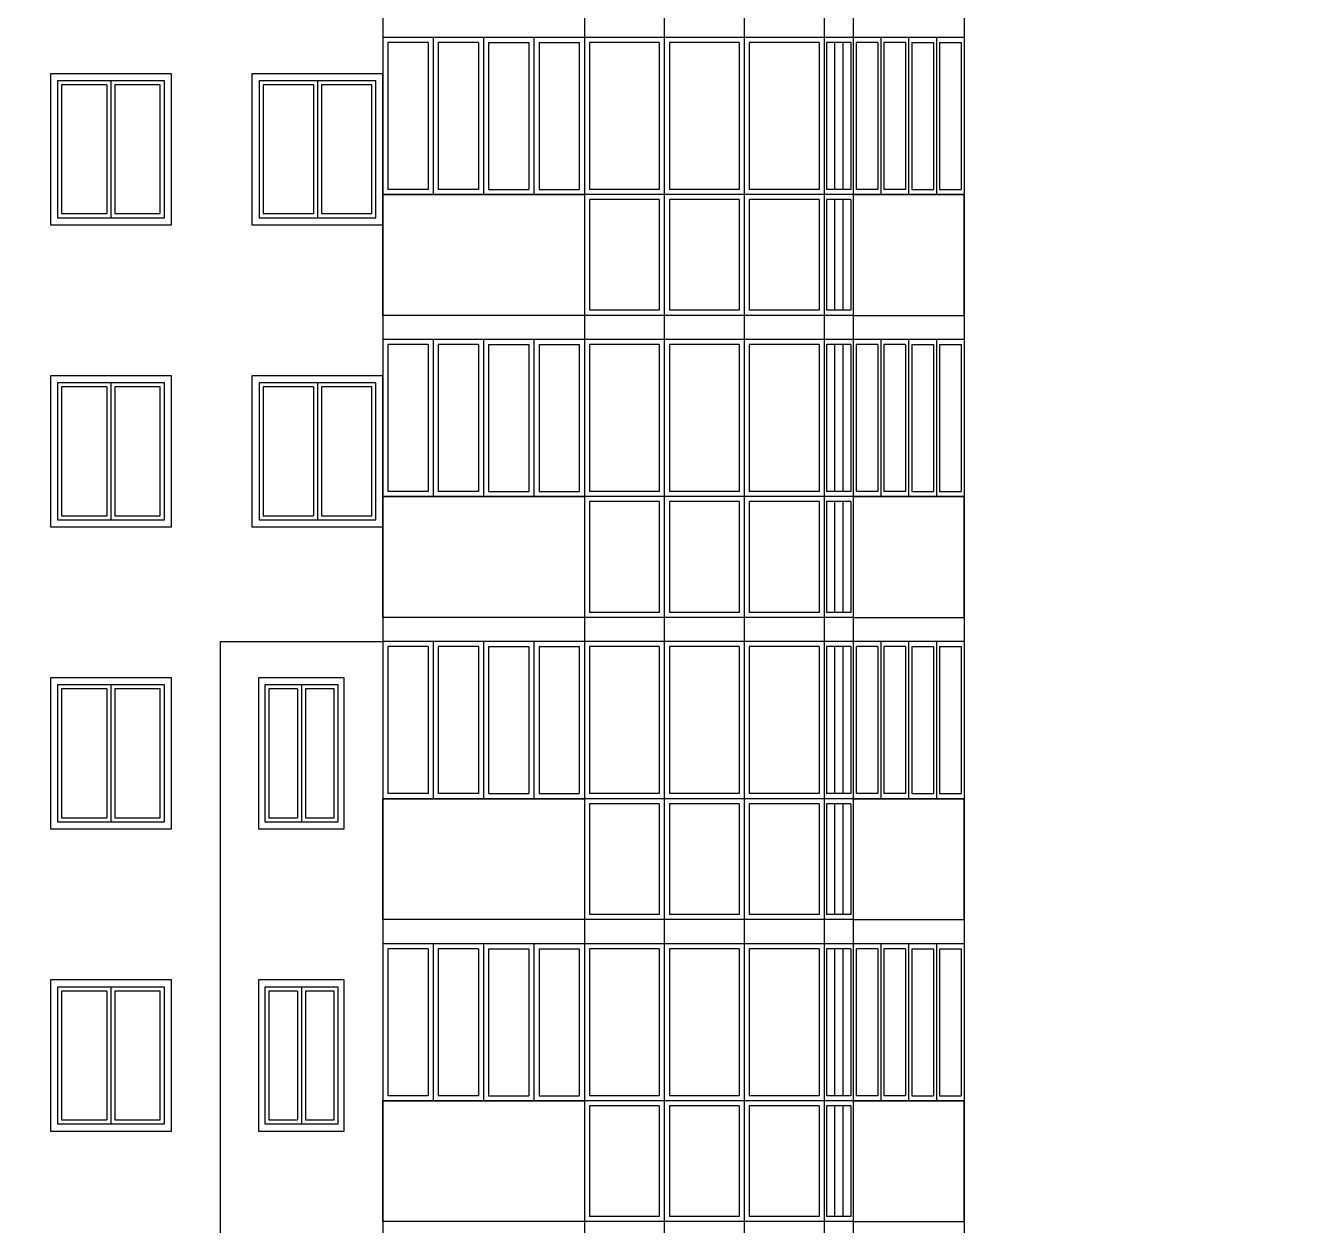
# Model space of a CAD drawing. Header units: inches. Extents: x -634 to 3638, y -6930911 to 5552.
# Drawn here: x 2199.38 to 2211.63, y 3489.74 to 3501.34 of the extents above; entities that cross this region are included whole.
import ezdxf

# ---------------------------------------------------------------- set-up
doc = ezdxf.new("R2010")
doc.units = ezdxf.units.IN
doc.header["$MEASUREMENT"] = 0
doc.linetypes.add('Dashed', pattern=[1128.888893, 564.444447, -564.444447])
for name, color, linetype, lineweight in [('ELEV', 134, 'Continuous', 18), ('фасады', 7, 'Continuous', 30), ('фасады2', 7, 'Continuous', 25)]:
    doc.layers.add(name, color=color, linetype=linetype, lineweight=lineweight)

msp = doc.modelspace()

# ---------------------------------------------------------------- hatches: boundary and pattern name
at = {"layer": 'ELEV', "linetype": 'Continuous'}
h = msp.add_hatch(dxfattribs=at)
h.set_pattern_fill('ANSI31', color=256, scale=0.01044, style=0)
h.set_pattern_definition([(45, (1262.311104, 3366.587935), (-0.02343928418428, 0.02343928418428), [])])
edge = h.paths.add_edge_path()
edge.add_ellipse((1445.78234, 3471.96182), major_axis=(0, 6932302.83262), ratio=0.00000001506, start_angle=89.999976115149, end_angle=270.000023884851)
edge.add_line((1445.67794, 3474.85168), (1445.67794, 3528.48347))
edge.add_line((1445.67794, 3528.48347), (1445.88675, 3528.48347))
edge.add_line((1445.88675, 3528.48347), (1445.88675, 3474.85168))

# ---------------------------------------------------------------- linework, layer by layer
at = {"layer": 'фасады', "color": 7, "ltscale": 100}
msp.add_line((2201.26524, 3495.38264), (2202.839, 3495.38264), dxfattribs=at)
for points in [[(2202.839, 3520.04495), (2202.839, 3501.22218)], [(2207.10186, 3520.04495), (2207.10186, 3501.22218)], [(2208.45469, 3520.04495), (2208.45469, 3501.22218)], [(2202.839, 3501.22218), (2202.839, 3480.78379)], [(2207.10186, 3501.22218), (2207.10186, 3480.78379)], [(2208.45469, 3501.22218), (2208.45469, 3480.78379)]]:
    msp.add_lwpolyline(points, dxfattribs=at)
for points in [[(2202.839, 3499.7039), (2204.78551, 3499.7039), (2204.78551, 3498.53599), (2202.839, 3498.53599)], [(2208.45469, 3499.7039), (2207.3841, 3499.7039), (2207.3841, 3498.53599), (2208.45469, 3498.53599)], [(2202.839, 3496.78413), (2204.78551, 3496.78413), (2204.78551, 3495.61622), (2202.839, 3495.61622)], [(2208.45469, 3496.78413), (2207.3841, 3496.78413), (2207.3841, 3495.61622), (2208.45469, 3495.61622)], [(2202.839, 3493.86436), (2204.78551, 3493.86436), (2204.78551, 3492.69645), (2202.839, 3492.69645)], [(2208.45469, 3493.86436), (2207.3841, 3493.86436), (2207.3841, 3492.69645), (2208.45469, 3492.69645)], [(2202.839, 3490.94459), (2204.78551, 3490.94459), (2204.78551, 3489.77668), (2202.839, 3489.77668)], [(2208.45469, 3490.94459), (2207.3841, 3490.94459), (2207.3841, 3489.77668), (2208.45469, 3489.77668)]]:
    msp.add_lwpolyline(points, close=True, dxfattribs=at)
at = {"layer": 'фасады', "color": 7, "linetype": 'Dashed', "ltscale": 100}
for points in [[(2201.26524, 3495.38264), (2201.26524, 3492.46287)], [(2201.26524, 3492.46287), (2201.26524, 3489.5431)]]:
    msp.add_lwpolyline(points, dxfattribs=at)
at = {"layer": 'фасады2', "color": 7, "ltscale": 100}
for p, q in [((2202.77087, 3500.80368), (2201.64189, 3500.80368)), ((2201.64189, 3500.80368), (2201.64189, 3499.48005)), ((2202.16745, 3500.76474), (2201.68082, 3500.76474)), ((2201.68082, 3500.76474), (2201.68082, 3499.51898)), ((2202.73194, 3500.76474), (2202.24531, 3500.76474)), ((2202.73194, 3499.51898), (2202.73194, 3500.76474)), ((2202.77087, 3499.48005), (2202.77087, 3500.80368)), ((2202.839, 3499.7039), (2204.78551, 3499.7039)), ((2202.839, 3499.7039), (2204.78551, 3499.7039)), ((2202.839, 3499.7039), (2204.78551, 3499.7039)), ((2207.3841, 3499.7039), (2208.45469, 3499.7039)), ((2207.3841, 3499.7039), (2208.45469, 3499.7039)), ((2207.3841, 3499.7039), (2208.45469, 3499.7039)), ((2201.64189, 3499.48005), (2202.77087, 3499.48005)), ((2201.68082, 3499.51898), (2202.16745, 3499.51898)), ((2202.24531, 3499.51898), (2202.73194, 3499.51898)), ((2202.77087, 3497.88391), (2201.64189, 3497.88391)), ((2201.64189, 3497.88391), (2201.64189, 3496.56028)), ((2202.16745, 3497.84498), (2201.68082, 3497.84498)), ((2201.68082, 3497.84498), (2201.68082, 3496.59921)), ((2202.73194, 3497.84498), (2202.24531, 3497.84498)), ((2202.73194, 3496.59921), (2202.73194, 3497.84498)), ((2202.77087, 3496.56028), (2202.77087, 3497.88391)), ((2202.839, 3496.78413), (2204.78551, 3496.78413)), ((2202.839, 3496.78413), (2204.78551, 3496.78413)), ((2202.839, 3496.78413), (2204.78551, 3496.78413)), ((2207.3841, 3496.78413), (2208.45469, 3496.78413)), ((2207.3841, 3496.78413), (2208.45469, 3496.78413)), ((2207.3841, 3496.78413), (2208.45469, 3496.78413)), ((2201.64189, 3496.56028), (2202.77087, 3496.56028)), ((2201.68082, 3496.59921), (2202.16745, 3496.59921)), ((2202.24531, 3496.59921), (2202.73194, 3496.59921)), ((2201.69688, 3494.96414), (2201.69688, 3493.64051)), ((2202.40736, 3494.96414), (2201.69688, 3494.96414)), ((2201.73581, 3494.92521), (2201.73581, 3493.67944)), ((2202.01319, 3494.92521), (2201.73581, 3494.92521)), ((2202.36843, 3494.92521), (2202.09105, 3494.92521)), ((2202.36843, 3493.67944), (2202.36843, 3494.92521)), ((2202.40736, 3493.64051), (2202.40736, 3494.96414)), ((2202.839, 3493.86436), (2204.78551, 3493.86436)), ((2202.839, 3493.86436), (2204.78551, 3493.86436)), ((2207.3841, 3493.86436), (2208.45469, 3493.86436)), ((2207.3841, 3493.86436), (2208.45469, 3493.86436)), ((2201.73581, 3493.67944), (2202.01319, 3493.67944)), ((2202.09105, 3493.67944), (2202.36843, 3493.67944)), ((2201.69688, 3493.64051), (2202.40736, 3493.64051)), ((2201.69688, 3492.04437), (2201.69688, 3490.72074)), ((2202.40736, 3492.04437), (2201.69688, 3492.04437)), ((2201.73581, 3492.00544), (2201.73581, 3490.75967)), ((2202.01319, 3492.00544), (2201.73581, 3492.00544)), ((2202.36843, 3492.00544), (2202.09105, 3492.00544)), ((2202.36843, 3490.75967), (2202.36843, 3492.00544)), ((2202.40736, 3490.72074), (2202.40736, 3492.04437)), ((2202.839, 3490.94459), (2204.78551, 3490.94459)), ((2207.3841, 3490.94459), (2208.45469, 3490.94459)), ((2201.73581, 3490.75967), (2202.01319, 3490.75967)), ((2202.09105, 3490.75967), (2202.36843, 3490.75967)), ((2201.69688, 3490.72074), (2202.40736, 3490.72074))]:
    msp.add_line(p, q, dxfattribs=at)
at = {"layer": 'фасады2', "color": 7, "linetype": 'Dashed', "ltscale": 100}
for points in [[(2202.839, 3504.14194), (2202.839, 3501.22218)], [(2202.839, 3504.14194), (2202.839, 3501.22218)], [(2202.839, 3504.14194), (2202.839, 3501.22218)], [(2204.78551, 3504.14194), (2204.78551, 3501.22218)], [(2204.78551, 3504.14194), (2204.78551, 3501.22218)], [(2204.78551, 3504.14194), (2204.78551, 3501.22218)], [(2205.55827, 3504.14194), (2205.55827, 3501.22218)], [(2206.33007, 3504.14194), (2206.33007, 3501.22218)], [(2207.10186, 3504.14194), (2207.10186, 3501.22218)], [(2207.10186, 3504.14194), (2207.10186, 3501.22218)], [(2207.10186, 3504.14194), (2207.10186, 3501.22218)], [(2207.3841, 3504.14194), (2207.3841, 3501.22218)], [(2207.3841, 3504.14194), (2207.3841, 3501.22218)], [(2207.3841, 3504.14194), (2207.3841, 3501.22218)], [(2208.45469, 3504.14194), (2208.45469, 3501.22218)], [(2208.45469, 3504.14194), (2208.45469, 3501.22218)], [(2208.45469, 3504.14194), (2208.45469, 3501.22218)], [(2202.839, 3501.22218), (2202.839, 3498.30241)], [(2202.839, 3501.22218), (2202.839, 3498.30241)], [(2202.839, 3501.22218), (2202.839, 3498.30241)], [(2208.45469, 3501.22218), (2202.839, 3501.22218)], [(2208.45469, 3501.22218), (2202.839, 3501.22218)], [(2208.45469, 3501.22218), (2202.839, 3501.22218)], [(2208.45469, 3501.22218), (2202.839, 3501.22218)], [(2203.27696, 3501.17351), (2202.88766, 3501.17351)], [(2203.27696, 3501.17351), (2202.88766, 3501.17351)], [(2203.27696, 3501.17351), (2203.27696, 3499.75256)], [(2203.32562, 3501.22218), (2203.32562, 3499.7039)], [(2203.37429, 3501.17351), (2203.37429, 3499.75256)], [(2203.76359, 3501.17351), (2203.37429, 3501.17351)], [(2203.76359, 3501.17351), (2203.37429, 3501.17351)], [(2203.76359, 3501.17351), (2203.76359, 3499.75256)], [(2203.81225, 3501.22218), (2203.81225, 3499.7039)], [(2203.86092, 3501.17351), (2203.86092, 3499.75256)], [(2203.86092, 3501.17351), (2204.25022, 3501.17351)], [(2203.86092, 3501.17351), (2204.25022, 3501.17351)], [(2204.25022, 3501.17351), (2204.25022, 3499.75256)], [(2204.29888, 3501.22218), (2204.29888, 3499.7039)], [(2204.34754, 3501.17351), (2204.34754, 3499.75256)], [(2204.34754, 3501.17351), (2204.73685, 3501.17351)], [(2204.34754, 3501.17351), (2204.73685, 3501.17351)], [(2204.78551, 3501.22218), (2204.78551, 3498.30241)], [(2204.78551, 3501.22218), (2204.78551, 3498.30241)], [(2204.78551, 3501.22218), (2204.78551, 3498.30241)], [(2205.50961, 3501.17351), (2204.83515, 3501.17351)], [(2205.50961, 3501.17351), (2204.83515, 3501.17351)], [(2205.55827, 3501.22218), (2205.55827, 3498.30241)], [(2206.2814, 3501.17351), (2205.60694, 3501.17351)], [(2206.2814, 3501.17351), (2205.60694, 3501.17351)], [(2206.33007, 3501.22218), (2206.33007, 3498.30241)], [(2207.0532, 3501.17351), (2206.37873, 3501.17351)], [(2207.0532, 3501.17351), (2206.37873, 3501.17351)], [(2207.10186, 3501.22218), (2207.10186, 3498.30241)], [(2207.10186, 3501.22218), (2207.10186, 3498.30241)], [(2207.10186, 3501.22218), (2207.10186, 3498.30241)], [(2207.35977, 3501.17351), (2207.12619, 3501.17351)], [(2207.35977, 3501.17351), (2207.12619, 3501.17351)], [(2207.3841, 3501.22218), (2207.3841, 3498.30241)], [(2207.3841, 3501.22218), (2207.3841, 3498.30241)], [(2207.3841, 3501.22218), (2207.3841, 3498.30241)], [(2207.4133, 3501.17351), (2207.4133, 3499.75256)], [(2207.62255, 3501.17351), (2207.4133, 3501.17351)], [(2207.62255, 3501.17351), (2207.4133, 3501.17351)], [(2207.62255, 3501.17351), (2207.62255, 3499.75256)], [(2207.65175, 3501.22218), (2207.65175, 3499.7039)], [(2207.68095, 3501.17351), (2207.68095, 3499.75256)], [(2207.8902, 3501.17351), (2207.68095, 3501.17351)], [(2207.8902, 3501.17351), (2207.68095, 3501.17351)], [(2207.8902, 3501.17351), (2207.8902, 3499.75256)], [(2207.91939, 3501.22218), (2207.91939, 3499.7039)], [(2207.94859, 3501.17351), (2207.94859, 3499.75256)], [(2207.94859, 3501.17351), (2208.15784, 3501.17351)], [(2207.94859, 3501.17351), (2208.15784, 3501.17351)], [(2208.15784, 3501.17351), (2208.15784, 3499.75256)], [(2208.18704, 3501.22218), (2208.18704, 3499.7039)], [(2208.21624, 3501.17351), (2208.21624, 3499.75256)], [(2208.21624, 3501.17351), (2208.42549, 3501.17351)], [(2208.21624, 3501.17351), (2208.42549, 3501.17351)], [(2208.42549, 3501.17351), (2208.42549, 3499.75256)], [(2208.45469, 3501.22218), (2208.45469, 3498.30241)], [(2208.45469, 3501.22218), (2208.45469, 3498.30241)], [(2208.45469, 3501.22218), (2208.45469, 3498.30241)], [(2208.45469, 3499.7039), (2202.839, 3499.7039)], [(2208.45469, 3499.7039), (2202.839, 3499.7039)], [(2203.27696, 3499.75256), (2202.88766, 3499.75256)], [(2203.76359, 3499.75256), (2203.37429, 3499.75256)], [(2203.86092, 3499.75256), (2204.25022, 3499.75256)], [(2204.34754, 3499.75256), (2204.73685, 3499.75256)], [(2205.50961, 3499.75256), (2204.83515, 3499.75256)], [(2206.2814, 3499.75256), (2205.60694, 3499.75256)], [(2207.0532, 3499.75256), (2206.37873, 3499.75256)], [(2207.35977, 3499.75256), (2207.12619, 3499.75256)], [(2207.62255, 3499.75256), (2207.4133, 3499.75256)], [(2207.8902, 3499.75256), (2207.68095, 3499.75256)], [(2207.94859, 3499.75256), (2208.15784, 3499.75256)], [(2208.21624, 3499.75256), (2208.42549, 3499.75256)], [(2205.50961, 3499.65523), (2204.83515, 3499.65523)], [(2206.2814, 3499.65523), (2205.60694, 3499.65523)], [(2207.0532, 3499.65523), (2206.37873, 3499.65523)], [(2207.35977, 3499.65523), (2207.12619, 3499.65523)], [(2205.50961, 3498.58465), (2204.83515, 3498.58465)], [(2206.2814, 3498.58465), (2205.60694, 3498.58465)], [(2207.0532, 3498.58465), (2206.37873, 3498.58465)], [(2207.35977, 3498.58465), (2207.12619, 3498.58465)], [(2207.3841, 3498.53599), (2204.78551, 3498.53599)], [(2202.839, 3498.30241), (2202.839, 3495.38264)], [(2202.839, 3498.30241), (2202.839, 3495.38264)], [(2202.839, 3498.30241), (2202.839, 3495.38264)], [(2208.45469, 3498.30241), (2202.839, 3498.30241)], [(2208.45469, 3498.30241), (2202.839, 3498.30241)], [(2203.27696, 3498.25374), (2202.88766, 3498.25374)], [(2203.27696, 3498.25374), (2203.27696, 3496.83279)], [(2203.32562, 3498.30241), (2203.32562, 3496.78413)], [(2203.37429, 3498.25374), (2203.37429, 3496.83279)], [(2203.76359, 3498.25374), (2203.37429, 3498.25374)], [(2203.76359, 3498.25374), (2203.76359, 3496.83279)], [(2203.81225, 3498.30241), (2203.81225, 3496.78413)], [(2203.86092, 3498.25374), (2203.86092, 3496.83279)], [(2203.86092, 3498.25374), (2204.25022, 3498.25374)], [(2204.25022, 3498.25374), (2204.25022, 3496.83279)], [(2204.29888, 3498.30241), (2204.29888, 3496.78413)], [(2204.34754, 3498.25374), (2204.34754, 3496.83279)], [(2204.34754, 3498.25374), (2204.73685, 3498.25374)], [(2204.78551, 3498.30241), (2204.78551, 3495.38264)], [(2204.78551, 3498.30241), (2204.78551, 3495.38264)], [(2204.78551, 3498.30241), (2204.78551, 3495.38264)], [(2205.50961, 3498.25374), (2204.83515, 3498.25374)], [(2205.55827, 3498.30241), (2205.55827, 3495.38264)], [(2206.2814, 3498.25374), (2205.60694, 3498.25374)], [(2206.33007, 3498.30241), (2206.33007, 3495.38264)], [(2207.0532, 3498.25374), (2206.37873, 3498.25374)], [(2207.10186, 3498.30241), (2207.10186, 3495.38264)], [(2207.10186, 3498.30241), (2207.10186, 3495.38264)], [(2207.10186, 3498.30241), (2207.10186, 3495.38264)], [(2207.35977, 3498.25374), (2207.12619, 3498.25374)], [(2207.3841, 3498.30241), (2207.3841, 3495.38264)], [(2207.3841, 3498.30241), (2207.3841, 3495.38264)], [(2207.3841, 3498.30241), (2207.3841, 3495.38264)], [(2207.4133, 3498.25374), (2207.4133, 3496.83279)], [(2207.62255, 3498.25374), (2207.4133, 3498.25374)], [(2207.62255, 3498.25374), (2207.62255, 3496.83279)], [(2207.65175, 3498.30241), (2207.65175, 3496.78413)], [(2207.68095, 3498.25374), (2207.68095, 3496.83279)], [(2207.8902, 3498.25374), (2207.68095, 3498.25374)], [(2207.8902, 3498.25374), (2207.8902, 3496.83279)], [(2207.91939, 3498.30241), (2207.91939, 3496.78413)], [(2207.94859, 3498.25374), (2207.94859, 3496.83279)], [(2207.94859, 3498.25374), (2208.15784, 3498.25374)], [(2208.15784, 3498.25374), (2208.15784, 3496.83279)], [(2208.18704, 3498.30241), (2208.18704, 3496.78413)], [(2208.21624, 3498.25374), (2208.21624, 3496.83279)], [(2208.21624, 3498.25374), (2208.42549, 3498.25374)], [(2208.42549, 3498.25374), (2208.42549, 3496.83279)], [(2208.45469, 3498.30241), (2208.45469, 3495.38264)], [(2208.45469, 3498.30241), (2208.45469, 3495.38264)], [(2208.45469, 3498.30241), (2208.45469, 3495.38264)], [(2208.45469, 3496.78413), (2202.839, 3496.78413)], [(2208.45469, 3496.78413), (2202.839, 3496.78413)], [(2203.27696, 3496.83279), (2202.88766, 3496.83279)], [(2203.76359, 3496.83279), (2203.37429, 3496.83279)], [(2203.86092, 3496.83279), (2204.25022, 3496.83279)], [(2204.34754, 3496.83279), (2204.73685, 3496.83279)], [(2205.50961, 3496.83279), (2204.83515, 3496.83279)], [(2205.50961, 3496.73546), (2204.83515, 3496.73546)], [(2206.2814, 3496.83279), (2205.60694, 3496.83279)], [(2206.2814, 3496.73546), (2205.60694, 3496.73546)], [(2207.0532, 3496.83279), (2206.37873, 3496.83279)], [(2207.0532, 3496.73546), (2206.37873, 3496.73546)], [(2207.35977, 3496.83279), (2207.12619, 3496.83279)], [(2207.35977, 3496.73546), (2207.12619, 3496.73546)], [(2207.62255, 3496.83279), (2207.4133, 3496.83279)], [(2207.8902, 3496.83279), (2207.68095, 3496.83279)], [(2207.94859, 3496.83279), (2208.15784, 3496.83279)], [(2208.21624, 3496.83279), (2208.42549, 3496.83279)], [(2205.50961, 3495.66488), (2204.83515, 3495.66488)], [(2206.2814, 3495.66488), (2205.60694, 3495.66488)], [(2207.0532, 3495.66488), (2206.37873, 3495.66488)], [(2207.35977, 3495.66488), (2207.12619, 3495.66488)], [(2207.3841, 3495.61622), (2204.78551, 3495.61622)], [(2202.839, 3495.38264), (2202.839, 3492.46287)], [(2202.839, 3495.38264), (2202.839, 3492.46287)], [(2208.45469, 3495.38264), (2202.839, 3495.38264)], [(2208.45469, 3495.38264), (2202.839, 3495.38264)], [(2203.32562, 3495.38264), (2203.32562, 3493.86436)], [(2203.81225, 3495.38264), (2203.81225, 3493.86436)], [(2204.29888, 3495.38264), (2204.29888, 3493.86436)], [(2204.78551, 3495.38264), (2204.78551, 3492.46287)], [(2204.78551, 3495.38264), (2204.78551, 3492.46287)], [(2205.55827, 3495.38264), (2205.55827, 3492.46287)], [(2206.33007, 3495.38264), (2206.33007, 3492.46287)], [(2207.10186, 3495.38264), (2207.10186, 3492.46287)], [(2207.10186, 3495.38264), (2207.10186, 3492.46287)], [(2207.3841, 3495.38264), (2207.3841, 3492.46287)], [(2207.3841, 3495.38264), (2207.3841, 3492.46287)], [(2207.65175, 3495.38264), (2207.65175, 3493.86436)], [(2207.91939, 3495.38264), (2207.91939, 3493.86436)], [(2208.18704, 3495.38264), (2208.18704, 3493.86436)], [(2208.45469, 3495.38264), (2208.45469, 3492.46287)], [(2208.45469, 3495.38264), (2208.45469, 3492.46287)], [(2203.27696, 3495.33397), (2202.88766, 3495.33397)], [(2203.27696, 3495.33397), (2203.27696, 3493.91302)], [(2203.37429, 3495.33397), (2203.37429, 3493.91302)], [(2203.76359, 3495.33397), (2203.37429, 3495.33397)], [(2203.76359, 3495.33397), (2203.76359, 3493.91302)], [(2203.86092, 3495.33397), (2203.86092, 3493.91302)], [(2203.86092, 3495.33397), (2204.25022, 3495.33397)], [(2204.25022, 3495.33397), (2204.25022, 3493.91302)], [(2204.34754, 3495.33397), (2204.34754, 3493.91302)], [(2204.34754, 3495.33397), (2204.73685, 3495.33397)], [(2205.50961, 3495.33397), (2204.83515, 3495.33397)], [(2206.2814, 3495.33397), (2205.60694, 3495.33397)], [(2207.0532, 3495.33397), (2206.37873, 3495.33397)], [(2207.35977, 3495.33397), (2207.12619, 3495.33397)], [(2207.4133, 3495.33397), (2207.4133, 3493.91302)], [(2207.62255, 3495.33397), (2207.4133, 3495.33397)], [(2207.62255, 3495.33397), (2207.62255, 3493.91302)], [(2207.68095, 3495.33397), (2207.68095, 3493.91302)], [(2207.8902, 3495.33397), (2207.68095, 3495.33397)], [(2207.8902, 3495.33397), (2207.8902, 3493.91302)], [(2207.94859, 3495.33397), (2207.94859, 3493.91302)], [(2207.94859, 3495.33397), (2208.15784, 3495.33397)], [(2208.15784, 3495.33397), (2208.15784, 3493.91302)], [(2208.21624, 3495.33397), (2208.21624, 3493.91302)], [(2208.21624, 3495.33397), (2208.42549, 3495.33397)], [(2208.42549, 3495.33397), (2208.42549, 3493.91302)], [(2203.27696, 3493.91302), (2202.88766, 3493.91302)], [(2203.76359, 3493.91302), (2203.37429, 3493.91302)], [(2203.86092, 3493.91302), (2204.25022, 3493.91302)], [(2204.34754, 3493.91302), (2204.73685, 3493.91302)], [(2205.50961, 3493.91302), (2204.83515, 3493.91302)], [(2206.2814, 3493.91302), (2205.60694, 3493.91302)], [(2207.0532, 3493.91302), (2206.37873, 3493.91302)], [(2207.35977, 3493.91302), (2207.12619, 3493.91302)], [(2207.62255, 3493.91302), (2207.4133, 3493.91302)], [(2207.8902, 3493.91302), (2207.68095, 3493.91302)], [(2207.94859, 3493.91302), (2208.15784, 3493.91302)], [(2208.21624, 3493.91302), (2208.42549, 3493.91302)], [(2208.45469, 3493.86436), (2202.839, 3493.86436)], [(2208.45469, 3493.86436), (2202.839, 3493.86436)], [(2205.50961, 3493.81569), (2204.83515, 3493.81569)], [(2206.2814, 3493.81569), (2205.60694, 3493.81569)], [(2207.0532, 3493.81569), (2206.37873, 3493.81569)], [(2207.35977, 3493.81569), (2207.12619, 3493.81569)], [(2207.3841, 3492.69645), (2204.78551, 3492.69645)], [(2205.50961, 3492.74511), (2204.83515, 3492.74511)], [(2206.2814, 3492.74511), (2205.60694, 3492.74511)], [(2207.0532, 3492.74511), (2206.37873, 3492.74511)], [(2207.35977, 3492.74511), (2207.12619, 3492.74511)], [(2202.839, 3492.46287), (2202.839, 3489.5431)], [(2208.45469, 3492.46287), (2202.839, 3492.46287)], [(2203.32562, 3492.46287), (2203.32562, 3490.94459)], [(2203.81225, 3492.46287), (2203.81225, 3490.94459)], [(2204.29888, 3492.46287), (2204.29888, 3490.94459)], [(2204.78551, 3492.46287), (2204.78551, 3489.5431)], [(2205.55827, 3492.46287), (2205.55827, 3489.5431)], [(2206.33007, 3492.46287), (2206.33007, 3489.5431)], [(2207.10186, 3492.46287), (2207.10186, 3489.5431)], [(2207.3841, 3492.46287), (2207.3841, 3489.5431)], [(2207.65175, 3492.46287), (2207.65175, 3490.94459)], [(2207.91939, 3492.46287), (2207.91939, 3490.94459)], [(2208.18704, 3492.46287), (2208.18704, 3490.94459)], [(2208.45469, 3492.46287), (2208.45469, 3489.5431)], [(2203.27696, 3492.4142), (2202.88766, 3492.4142)], [(2203.27696, 3492.4142), (2203.27696, 3490.99325)], [(2203.37429, 3492.4142), (2203.37429, 3490.99325)], [(2203.76359, 3492.4142), (2203.37429, 3492.4142)], [(2203.76359, 3492.4142), (2203.76359, 3490.99325)], [(2203.86092, 3492.4142), (2203.86092, 3490.99325)], [(2203.86092, 3492.4142), (2204.25022, 3492.4142)], [(2204.25022, 3492.4142), (2204.25022, 3490.99325)], [(2204.34754, 3492.4142), (2204.34754, 3490.99325)], [(2204.34754, 3492.4142), (2204.73685, 3492.4142)], [(2205.50961, 3492.4142), (2204.83515, 3492.4142)], [(2206.2814, 3492.4142), (2205.60694, 3492.4142)], [(2207.0532, 3492.4142), (2206.37873, 3492.4142)], [(2207.35977, 3492.4142), (2207.12619, 3492.4142)], [(2207.4133, 3492.4142), (2207.4133, 3490.99325)], [(2207.62255, 3492.4142), (2207.4133, 3492.4142)], [(2207.62255, 3492.4142), (2207.62255, 3490.99325)], [(2207.68095, 3492.4142), (2207.68095, 3490.99325)], [(2207.8902, 3492.4142), (2207.68095, 3492.4142)], [(2207.8902, 3492.4142), (2207.8902, 3490.99325)], [(2207.94859, 3492.4142), (2207.94859, 3490.99325)], [(2207.94859, 3492.4142), (2208.15784, 3492.4142)], [(2208.15784, 3492.4142), (2208.15784, 3490.99325)], [(2208.21624, 3492.4142), (2208.21624, 3490.99325)], [(2208.21624, 3492.4142), (2208.42549, 3492.4142)], [(2208.42549, 3492.4142), (2208.42549, 3490.99325)], [(2203.27696, 3490.99325), (2202.88766, 3490.99325)], [(2203.76359, 3490.99325), (2203.37429, 3490.99325)], [(2203.86092, 3490.99325), (2204.25022, 3490.99325)], [(2204.34754, 3490.99325), (2204.73685, 3490.99325)], [(2205.50961, 3490.99325), (2204.83515, 3490.99325)], [(2206.2814, 3490.99325), (2205.60694, 3490.99325)], [(2207.0532, 3490.99325), (2206.37873, 3490.99325)], [(2207.35977, 3490.99325), (2207.12619, 3490.99325)], [(2207.62255, 3490.99325), (2207.4133, 3490.99325)], [(2207.8902, 3490.99325), (2207.68095, 3490.99325)], [(2207.94859, 3490.99325), (2208.15784, 3490.99325)], [(2208.21624, 3490.99325), (2208.42549, 3490.99325)], [(2208.45469, 3490.94459), (2202.839, 3490.94459)], [(2208.45469, 3490.94459), (2202.839, 3490.94459)], [(2205.50961, 3490.89592), (2204.83515, 3490.89592)], [(2206.2814, 3490.89592), (2205.60694, 3490.89592)], [(2207.0532, 3490.89592), (2206.37873, 3490.89592)], [(2207.35977, 3490.89592), (2207.12619, 3490.89592)], [(2207.3841, 3489.77668), (2204.78551, 3489.77668)], [(2205.50961, 3489.82534), (2204.83515, 3489.82534)], [(2206.2814, 3489.82534), (2205.60694, 3489.82534)], [(2207.0532, 3489.82534), (2206.37873, 3489.82534)], [(2207.35977, 3489.82534), (2207.12619, 3489.82534)], [(2207.3841, 3489.77668), (2207.3841, 3486.85691)]]:
    msp.add_lwpolyline(points, dxfattribs=at)
at = {"layer": 'фасады2', "color": 7, "ltscale": 100}
for points in [[(2204.78551, 3504.14194), (2204.78551, 3501.22218)], [(2202.88766, 3501.17351), (2202.88766, 3499.75256)], [(2204.73685, 3501.17351), (2204.73685, 3499.75256)], [(2204.78551, 3501.22218), (2204.78551, 3498.30241)], [(2204.83515, 3501.17351), (2204.83515, 3499.75256)], [(2205.50961, 3501.17351), (2205.50961, 3499.75256)], [(2205.60694, 3501.17351), (2205.60694, 3499.75256)], [(2206.2814, 3501.17351), (2206.2814, 3499.75256)], [(2206.37873, 3501.17351), (2206.37873, 3499.75256)], [(2207.0532, 3501.17351), (2207.0532, 3499.75256)], [(2207.12619, 3501.17351), (2207.12619, 3499.75256)], [(2207.20405, 3501.17351), (2207.20405, 3499.75256)], [(2207.28191, 3501.17351), (2207.28191, 3499.75256)], [(2207.35977, 3501.17351), (2207.35977, 3499.75256)], [(2200.17227, 3500.76474), (2199.73431, 3500.76474), (2199.73431, 3499.51898), (2200.17227, 3499.51898)], [(2200.17227, 3500.76474), (2200.17227, 3499.51898)], [(2200.2112, 3500.80368), (2200.2112, 3499.48005)], [(2200.25013, 3500.76474), (2200.25013, 3499.51898)], [(2200.25013, 3499.51898), (2200.6881, 3499.51898), (2200.6881, 3500.76474), (2200.25013, 3500.76474)], [(2202.16745, 3500.76474), (2202.16745, 3499.51898)], [(2202.20638, 3500.80368), (2202.20638, 3499.48005)], [(2202.24531, 3500.76474), (2202.24531, 3499.51898)], [(2204.83515, 3499.65523), (2204.83515, 3498.58465)], [(2205.50961, 3499.65523), (2205.50961, 3498.58465)], [(2205.60694, 3499.65523), (2205.60694, 3498.58465)], [(2206.2814, 3499.65523), (2206.2814, 3498.58465)], [(2206.37873, 3499.65523), (2206.37873, 3498.58465)], [(2207.0532, 3499.65523), (2207.0532, 3498.58465)], [(2207.12619, 3499.65523), (2207.12619, 3498.58465)], [(2207.20405, 3499.65523), (2207.20405, 3498.58465)], [(2207.28191, 3499.65523), (2207.28191, 3498.58465)], [(2207.35977, 3499.65523), (2207.35977, 3498.58465)], [(2202.88766, 3498.25374), (2202.88766, 3496.83279)], [(2204.73685, 3498.25374), (2204.73685, 3496.83279)], [(2204.78551, 3498.30241), (2204.78551, 3495.38264)], [(2204.83515, 3498.25374), (2204.83515, 3496.83279)], [(2205.50961, 3498.25374), (2205.50961, 3496.83279)], [(2205.60694, 3498.25374), (2205.60694, 3496.83279)], [(2206.2814, 3498.25374), (2206.2814, 3496.83279)], [(2206.37873, 3498.25374), (2206.37873, 3496.83279)], [(2207.0532, 3498.25374), (2207.0532, 3496.83279)], [(2207.12619, 3498.25374), (2207.12619, 3496.83279)], [(2207.20405, 3498.25374), (2207.20405, 3496.83279)], [(2207.28191, 3498.25374), (2207.28191, 3496.83279)], [(2207.35977, 3498.25374), (2207.35977, 3496.83279)], [(2200.17227, 3497.84498), (2199.73431, 3497.84498), (2199.73431, 3496.59921), (2200.17227, 3496.59921)], [(2200.17227, 3497.84498), (2200.17227, 3496.59921)], [(2200.2112, 3497.88391), (2200.2112, 3496.56028)], [(2200.25013, 3497.84498), (2200.25013, 3496.59921)], [(2200.25013, 3496.59921), (2200.6881, 3496.59921), (2200.6881, 3497.84498), (2200.25013, 3497.84498)], [(2202.16745, 3497.84498), (2202.16745, 3496.59921)], [(2202.20638, 3497.88391), (2202.20638, 3496.56028)], [(2202.24531, 3497.84498), (2202.24531, 3496.59921)], [(2204.83515, 3496.73546), (2204.83515, 3495.66488)], [(2205.50961, 3496.73546), (2205.50961, 3495.66488)], [(2205.60694, 3496.73546), (2205.60694, 3495.66488)], [(2206.2814, 3496.73546), (2206.2814, 3495.66488)], [(2206.37873, 3496.73546), (2206.37873, 3495.66488)], [(2207.0532, 3496.73546), (2207.0532, 3495.66488)], [(2207.12619, 3496.73546), (2207.12619, 3495.66488)], [(2207.20405, 3496.73546), (2207.20405, 3495.66488)], [(2207.28191, 3496.73546), (2207.28191, 3495.66488)], [(2207.35977, 3496.73546), (2207.35977, 3495.66488)], [(2204.78551, 3495.38264), (2204.78551, 3492.46287)], [(2202.88766, 3495.33397), (2202.88766, 3493.91302)], [(2204.73685, 3495.33397), (2204.73685, 3493.91302)], [(2204.83515, 3495.33397), (2204.83515, 3493.91302)], [(2205.50961, 3495.33397), (2205.50961, 3493.91302)], [(2205.60694, 3495.33397), (2205.60694, 3493.91302)], [(2206.2814, 3495.33397), (2206.2814, 3493.91302)], [(2206.37873, 3495.33397), (2206.37873, 3493.91302)], [(2207.0532, 3495.33397), (2207.0532, 3493.91302)], [(2207.12619, 3495.33397), (2207.12619, 3493.91302)], [(2207.20405, 3495.33397), (2207.20405, 3493.91302)], [(2207.28191, 3495.33397), (2207.28191, 3493.91302)], [(2207.35977, 3495.33397), (2207.35977, 3493.91302)], [(2200.17227, 3494.92521), (2199.73431, 3494.92521), (2199.73431, 3493.67944), (2200.17227, 3493.67944)], [(2200.17227, 3494.92521), (2200.17227, 3493.67944)], [(2200.2112, 3494.96414), (2200.2112, 3493.64051)], [(2200.25013, 3494.92521), (2200.25013, 3493.67944)], [(2200.25013, 3493.67944), (2200.6881, 3493.67944), (2200.6881, 3494.92521), (2200.25013, 3494.92521)], [(2202.01319, 3494.92521), (2202.01319, 3493.67944)], [(2202.05212, 3494.96414), (2202.05212, 3493.64051)], [(2202.09105, 3494.92521), (2202.09105, 3493.67944)], [(2202.09105, 3494.92521), (2202.09105, 3493.67944)], [(2204.83515, 3493.81569), (2204.83515, 3492.74511)], [(2205.50961, 3493.81569), (2205.50961, 3492.74511)], [(2205.60694, 3493.81569), (2205.60694, 3492.74511)], [(2206.2814, 3493.81569), (2206.2814, 3492.74511)], [(2206.37873, 3493.81569), (2206.37873, 3492.74511)], [(2207.0532, 3493.81569), (2207.0532, 3492.74511)], [(2207.12619, 3493.81569), (2207.12619, 3492.74511)], [(2207.20405, 3493.81569), (2207.20405, 3492.74511)], [(2207.28191, 3493.81569), (2207.28191, 3492.74511)], [(2207.35977, 3493.81569), (2207.35977, 3492.74511)], [(2204.78551, 3492.46287), (2204.78551, 3489.5431)], [(2202.88766, 3492.4142), (2202.88766, 3490.99325)], [(2204.73685, 3492.4142), (2204.73685, 3490.99325)], [(2204.83515, 3492.4142), (2204.83515, 3490.99325)], [(2205.50961, 3492.4142), (2205.50961, 3490.99325)], [(2205.60694, 3492.4142), (2205.60694, 3490.99325)], [(2206.2814, 3492.4142), (2206.2814, 3490.99325)], [(2206.37873, 3492.4142), (2206.37873, 3490.99325)], [(2207.0532, 3492.4142), (2207.0532, 3490.99325)], [(2207.12619, 3492.4142), (2207.12619, 3490.99325)], [(2207.20405, 3492.4142), (2207.20405, 3490.99325)], [(2207.28191, 3492.4142), (2207.28191, 3490.99325)], [(2207.35977, 3492.4142), (2207.35977, 3490.99325)], [(2200.17227, 3492.00544), (2199.73431, 3492.00544), (2199.73431, 3490.75967), (2200.17227, 3490.75967)], [(2200.17227, 3492.00544), (2200.17227, 3490.75967)], [(2200.2112, 3492.04437), (2200.2112, 3490.72074)], [(2200.25013, 3492.00544), (2200.25013, 3490.75967)], [(2200.25013, 3490.75967), (2200.6881, 3490.75967), (2200.6881, 3492.00544), (2200.25013, 3492.00544)], [(2202.01319, 3492.00544), (2202.01319, 3490.75967)], [(2202.05212, 3492.04437), (2202.05212, 3490.72074)], [(2202.09105, 3492.00544), (2202.09105, 3490.75967)], [(2202.09105, 3492.00544), (2202.09105, 3490.75967)], [(2204.83515, 3490.89592), (2204.83515, 3489.82534)], [(2205.50961, 3490.89592), (2205.50961, 3489.82534)], [(2205.60694, 3490.89592), (2205.60694, 3489.82534)], [(2206.2814, 3490.89592), (2206.2814, 3489.82534)], [(2206.37873, 3490.89592), (2206.37873, 3489.82534)], [(2207.0532, 3490.89592), (2207.0532, 3489.82534)], [(2207.12619, 3490.89592), (2207.12619, 3489.82534)], [(2207.20405, 3490.89592), (2207.20405, 3489.82534)], [(2207.28191, 3490.89592), (2207.28191, 3489.82534)], [(2207.35977, 3490.89592), (2207.35977, 3489.82534)]]:
    msp.add_lwpolyline(points, dxfattribs=at)
for points in [[(2200.79516, 3500.8718), (2199.62725, 3500.8718), (2199.62725, 3499.41192), (2200.79516, 3499.41192)], [(2200.72703, 3500.80368), (2199.69538, 3500.80368), (2199.69538, 3499.48005), (2200.72703, 3499.48005)], [(2202.839, 3500.8718), (2201.57376, 3500.8718), (2201.57376, 3499.41192), (2202.839, 3499.41192)], [(2200.79516, 3497.95203), (2199.62725, 3497.95203), (2199.62725, 3496.49215), (2200.79516, 3496.49215)], [(2202.839, 3497.95203), (2201.57376, 3497.95203), (2201.57376, 3496.49215), (2202.839, 3496.49215)], [(2200.72703, 3497.88391), (2199.69538, 3497.88391), (2199.69538, 3496.56028), (2200.72703, 3496.56028)], [(2200.79516, 3495.03226), (2199.62725, 3495.03226), (2199.62725, 3493.57238), (2200.79516, 3493.57238)], [(2202.46575, 3495.03226), (2201.63848, 3495.03226), (2201.63848, 3493.57238), (2202.46575, 3493.57238)], [(2200.72703, 3494.96414), (2199.69538, 3494.96414), (2199.69538, 3493.64051), (2200.72703, 3493.64051)], [(2200.79516, 3492.1125), (2199.62725, 3492.1125), (2199.62725, 3490.65261), (2200.79516, 3490.65261)], [(2202.46575, 3492.1125), (2201.63848, 3492.1125), (2201.63848, 3490.65261), (2202.46575, 3490.65261)], [(2200.72703, 3492.04437), (2199.69538, 3492.04437), (2199.69538, 3490.72074), (2200.72703, 3490.72074)]]:
    msp.add_lwpolyline(points, close=True, dxfattribs=at)

doc.saveas('drawing.dxf')
